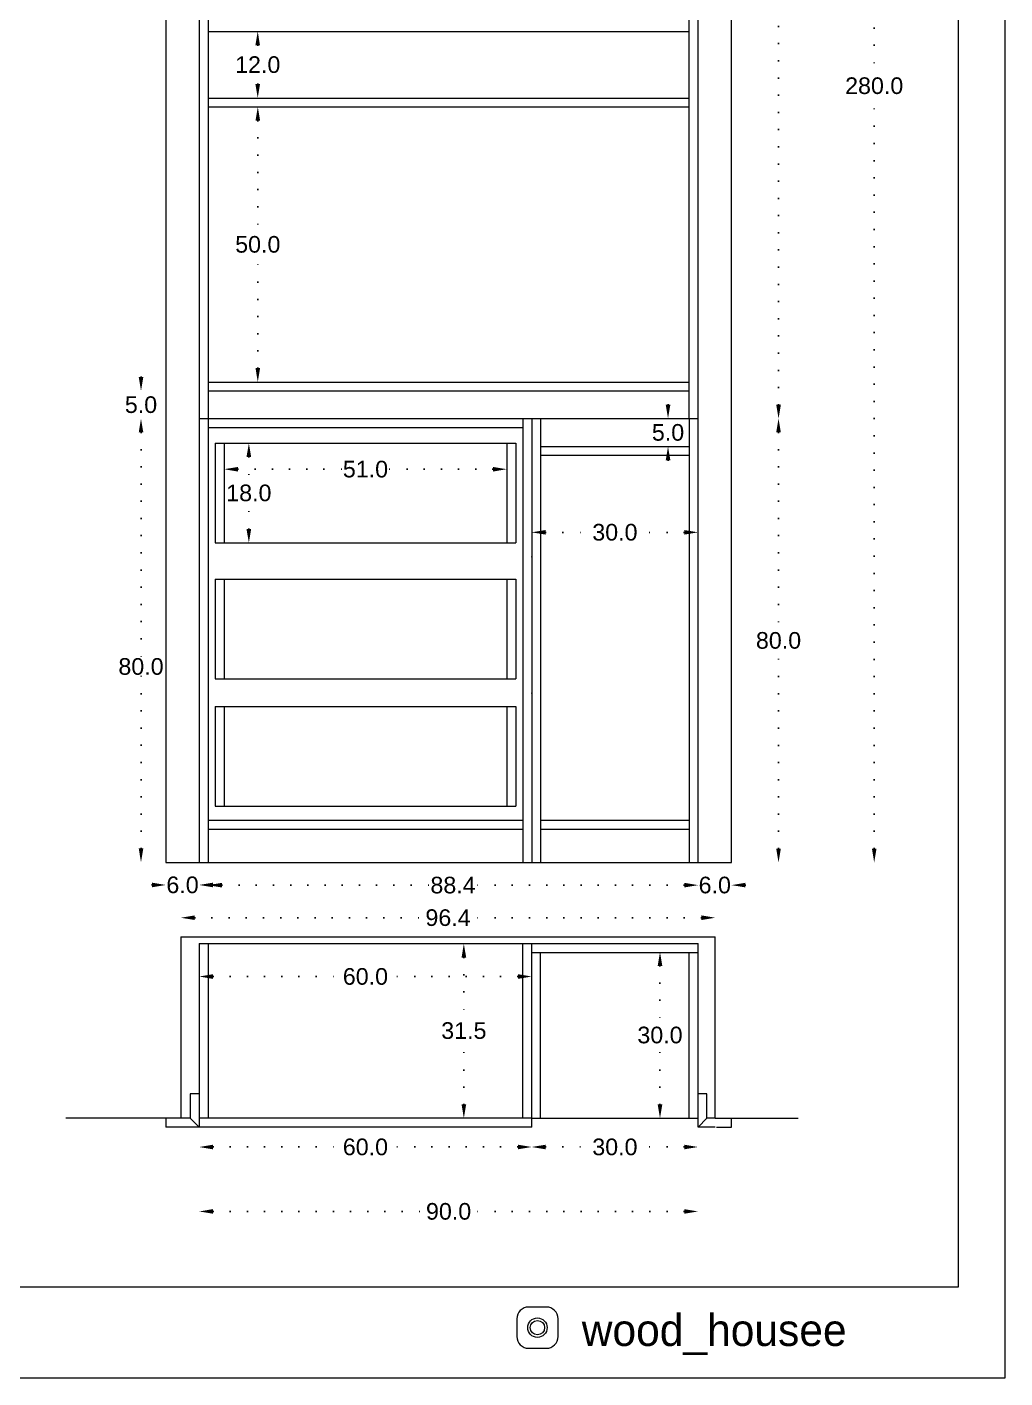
# Model space of a CAD drawing. Header units: inches. Extents: x 91 to 9019, y -381 to 2878.
# Drawn here: x 2971.3 to 3147.6, y 601.1 to 844.6 of the extents above; entities that cross this region are included whole.
import ezdxf

# ---------------------------------------------------------------- set-up
doc = ezdxf.new("R2010")
doc.units = ezdxf.units.IN
doc.header["$MEASUREMENT"] = 0
doc.linetypes.add('ACAD_ISO07W100', pattern=[3, 0, -3])
doc.styles.get("Standard").update_dxf_attribs({"font": 'arial.ttf'})
doc.dimstyles.get("Standard").update_dxf_attribs({"dimtxt": 3, "dimasz": 2.5, "dimexe": 0.18, "dimexo": 0.0625, "dimgap": 0.09, "dimtad": 0, "dimtih": 1, "dimtoh": 1, "dimdec": 1, "dimzin": 0, "dimdsep": 46, "dimtxsty": 'Standard', "dimcen": 0.09, "dimse1": 1, "dimse2": 1, "dimadec": 0, "dimazin": 0, "dimtfac": 1, "dimtdec": 1, "dimtix": 1, "dimtofl": 0, "dimtmove": 0, "dimatfit": 3, "dimfxl": 1, "dimtolj": 1, "dimtzin": 0, "dimarcsym": 0})

# ---------------------------------------------------------------- blocks, each defined once
blk = doc.blocks.new('*D39')
at = {"color": 0, "linetype": 'ACAD_ISO07W100', "lineweight": -2, "transparency": 16777216}
for p, q in [((3004.82, 642.72), (3028.31, 642.72)), ((3059.79, 642.72), (3036.29, 642.72))]:
    blk.add_line(p, q, dxfattribs=at)
at = {"color": 0, "transparency": 16777216}
for points in [[(3004.82, 643.13), (3004.82, 642.3), (3002.32, 642.72)], [(3059.79, 643.13), (3059.79, 642.3), (3062.29, 642.72)]]:
    blk.add_solid(points, dxfattribs=at)
at = {"layer": 'Defpoints', "color": 0, "transparency": 16777216}
for p in [(3002.32, 647.89), (3062.29, 647.89), (3062.29, 642.72)]:
    blk.add_point(p, dxfattribs=at)
at = {"color": 0, "lineweight": 20, "transparency": 16777216, "insert": (3032.3, 642.72), "char_height": 3, "attachment_point": 5}
blk.add_mtext('\\A1;60.0', dxfattribs=at)
blk = doc.blocks.new('*D84')
at = {"color": 0, "linetype": 'ACAD_ISO07W100', "lineweight": -2, "transparency": 16777216}
for p, q in [((3085.42, 675.38), (3085.42, 664.51)), ((3085.42, 650.39), (3085.42, 661.26))]:
    blk.add_line(p, q, dxfattribs=at)
at = {"color": 0, "transparency": 16777216}
for points in [[(3085.01, 675.38), (3085.84, 675.38), (3085.42, 677.88)], [(3085.01, 650.39), (3085.84, 650.39), (3085.42, 647.89)]]:
    blk.add_solid(points, dxfattribs=at)
at = {"layer": 'Defpoints', "color": 0, "transparency": 16777216}
for p in [(3085.42, 677.88), (3092.29, 677.88), (3092.29, 647.89)]:
    blk.add_point(p, dxfattribs=at)
at = {"color": 0, "lineweight": 20, "transparency": 16777216, "insert": (3085.42, 662.89), "char_height": 3, "attachment_point": 5}
blk.add_mtext('\\A1;30.0', dxfattribs=at)
blk = doc.blocks.new('*D226')
at = {"color": 0, "linetype": 'ACAD_ISO07W100', "lineweight": -2, "transparency": 16777216}
for p, q in [((3124.05, 971.53), (3124.05, 835.65)), ((3124.05, 696.53), (3124.05, 832.41))]:
    blk.add_line(p, q, dxfattribs=at)
at = {"color": 0, "transparency": 16777216}
for points in [[(3123.64, 971.53), (3124.47, 971.53), (3124.05, 974.03)], [(3123.64, 696.53), (3124.47, 696.53), (3124.05, 694.03)]]:
    blk.add_solid(points, dxfattribs=at)
at = {"layer": 'Defpoints', "color": 0, "transparency": 16777216}
for p in [(3098.32, 974.03), (3098.32, 694.03), (3124.05, 694.03)]:
    blk.add_point(p, dxfattribs=at)
at = {"color": 0, "lineweight": 20, "transparency": 16777216, "insert": (3124.05, 834.03), "char_height": 3, "attachment_point": 5}
blk.add_mtext('\\A1;280.0', dxfattribs=at)
blk = doc.blocks.new('*D228')
at = {"color": 0, "linetype": 'ACAD_ISO07W100', "lineweight": -2, "transparency": 16777216}
for p, q in [((2993.82, 689.96), (2991.32, 689.96)), ((3004.82, 689.96), (3007.32, 689.96))]:
    blk.add_line(p, q, dxfattribs=at)
at = {"color": 0, "transparency": 16777216}
for points in [[(2993.82, 690.37), (2993.82, 689.54), (2996.32, 689.96)], [(3004.82, 690.37), (3004.82, 689.54), (3002.32, 689.96)]]:
    blk.add_solid(points, dxfattribs=at)
at = {"layer": 'Defpoints', "color": 0, "transparency": 16777216}
for p in [(2996.32, 694.03), (3002.32, 694.04), (3002.32, 689.96)]:
    blk.add_point(p, dxfattribs=at)
at = {"color": 0, "lineweight": 20, "transparency": 16777216, "insert": (2999.32, 689.96), "char_height": 3, "attachment_point": 5}
blk.add_mtext('\\A1;6.0', dxfattribs=at)
blk = doc.blocks.new('*D229')
at = {"color": 0, "linetype": 'ACAD_ISO07W100', "lineweight": -2, "transparency": 16777216}
for p, q in [((3089.79, 689.93), (3087.29, 689.93)), ((3100.82, 689.93), (3103.32, 689.93))]:
    blk.add_line(p, q, dxfattribs=at)
at = {"color": 0, "transparency": 16777216}
for points in [[(3089.79, 690.35), (3089.79, 689.52), (3092.29, 689.93)], [(3100.82, 690.35), (3100.82, 689.52), (3098.32, 689.93)]]:
    blk.add_solid(points, dxfattribs=at)
at = {"layer": 'Defpoints', "color": 0, "transparency": 16777216}
for p in [(3092.29, 694.04), (3098.32, 694.03), (3098.32, 689.93)]:
    blk.add_point(p, dxfattribs=at)
at = {"color": 0, "lineweight": 20, "transparency": 16777216, "insert": (3095.3, 689.93), "char_height": 3, "attachment_point": 5}
blk.add_mtext('\\A1;6.0', dxfattribs=at)
blk = doc.blocks.new('*D230')
at = {"color": 0, "linetype": 'ACAD_ISO07W100', "lineweight": -2, "transparency": 16777216}
for p, q in [((2991.83, 781.53), (2991.83, 784.03)), ((2991.83, 771.53), (2991.83, 769.03))]:
    blk.add_line(p, q, dxfattribs=at)
at = {"color": 0, "transparency": 16777216}
for points in [[(2991.42, 781.53), (2992.25, 781.53), (2991.83, 779.03)], [(2991.42, 771.53), (2992.25, 771.53), (2991.83, 774.03)]]:
    blk.add_solid(points, dxfattribs=at)
at = {"layer": 'Defpoints', "color": 0, "transparency": 16777216}
for p in [(3003.92, 779.03), (2991.83, 774.03), (3002.32, 774.03)]:
    blk.add_point(p, dxfattribs=at)
at = {"color": 0, "lineweight": 20, "transparency": 16777216, "insert": (2991.83, 776.53), "char_height": 3, "attachment_point": 5}
blk.add_mtext('\\A1;5.0', dxfattribs=at)
blk = doc.blocks.new('*D231')
at = {"color": 0, "linetype": 'ACAD_ISO07W100', "lineweight": -2, "transparency": 16777216}
for p, q in [((2991.83, 771.53), (2991.83, 730.95)), ((2991.83, 696.54), (2991.83, 727.71))]:
    blk.add_line(p, q, dxfattribs=at)
at = {"color": 0, "transparency": 16777216}
for points in [[(2991.42, 771.53), (2992.25, 771.53), (2991.83, 774.03)], [(2991.42, 696.54), (2992.25, 696.54), (2991.83, 694.04)]]:
    blk.add_solid(points, dxfattribs=at)
at = {"layer": 'Defpoints', "color": 0, "transparency": 16777216}
for p in [(3002.32, 774.03), (2991.83, 694.04), (3002.32, 694.04)]:
    blk.add_point(p, dxfattribs=at)
at = {"color": 0, "lineweight": 20, "transparency": 16777216, "insert": (2991.83, 729.33), "char_height": 3, "attachment_point": 5}
blk.add_mtext('\\A1;80.0', dxfattribs=at)
blk = doc.blocks.new('*D232')
at = {"color": 0, "linetype": 'ACAD_ISO07W100', "lineweight": -2, "transparency": 16777216}
for p, q in [((3012.89, 827.73), (3012.89, 807.05)), ((3012.89, 783.13), (3012.89, 803.81))]:
    blk.add_line(p, q, dxfattribs=at)
at = {"color": 0, "transparency": 16777216}
for points in [[(3012.48, 827.73), (3013.31, 827.73), (3012.89, 830.23)], [(3012.48, 783.13), (3013.31, 783.13), (3012.89, 780.63)]]:
    blk.add_solid(points, dxfattribs=at)
at = {"layer": 'Defpoints', "color": 0, "transparency": 16777216}
for p in [(3003.92, 830.23), (3003.92, 780.63), (3012.89, 780.63)]:
    blk.add_point(p, dxfattribs=at)
at = {"color": 0, "lineweight": 20, "transparency": 16777216, "insert": (3012.89, 805.43), "char_height": 3, "attachment_point": 5}
blk.add_mtext('\\A1;50.0', dxfattribs=at)
blk = doc.blocks.new('*D233')
at = {"color": 0, "linetype": 'ACAD_ISO07W100', "lineweight": -2, "transparency": 16777216}
for p, q in [((3012.88, 841.33), (3012.88, 839.45)), ((3012.88, 834.33), (3012.88, 836.21))]:
    blk.add_line(p, q, dxfattribs=at)
at = {"color": 0, "transparency": 16777216}
for points in [[(3012.46, 841.33), (3013.29, 841.33), (3012.88, 843.83)], [(3012.46, 834.33), (3013.29, 834.33), (3012.88, 831.83)]]:
    blk.add_solid(points, dxfattribs=at)
at = {"layer": 'Defpoints', "color": 0, "transparency": 16777216}
for p in [(3003.92, 843.83), (3012.88, 843.83), (3003.92, 831.83)]:
    blk.add_point(p, dxfattribs=at)
at = {"color": 0, "lineweight": 20, "transparency": 16777216, "insert": (3012.88, 837.83), "char_height": 3, "attachment_point": 5}
blk.add_mtext('\\A1;12.0', dxfattribs=at)
blk = doc.blocks.new('*D242')
at = {"color": 0, "linetype": 'ACAD_ISO07W100', "lineweight": -2, "transparency": 16777216}
for p, q in [((3006.42, 689.92), (3044.12, 689.92)), ((3089.79, 689.92), (3052.08, 689.92))]:
    blk.add_line(p, q, dxfattribs=at)
at = {"color": 0, "transparency": 16777216}
for points in [[(3006.42, 690.34), (3006.42, 689.51), (3003.92, 689.92)], [(3089.79, 690.34), (3089.79, 689.51), (3092.29, 689.92)]]:
    blk.add_solid(points, dxfattribs=at)
at = {"layer": 'Defpoints', "color": 0, "transparency": 16777216}
for p in [(3003.92, 701.63), (3092.29, 701.63), (3092.29, 689.92)]:
    blk.add_point(p, dxfattribs=at)
at = {"color": 0, "lineweight": 20, "transparency": 16777216, "insert": (3048.1, 689.92), "char_height": 3, "attachment_point": 5}
blk.add_mtext('\\A1;88.4', dxfattribs=at)
blk = doc.blocks.new('*D243')
at = {"color": 0, "linetype": 'ACAD_ISO07W100', "lineweight": -2, "transparency": 16777216}
for p, q in [((3050.05, 676.88), (3050.05, 665.31)), ((3050.05, 650.39), (3050.05, 662.06))]:
    blk.add_line(p, q, dxfattribs=at)
at = {"color": 0, "transparency": 16777216}
for points in [[(3049.64, 676.88), (3050.47, 676.88), (3050.05, 679.38)], [(3049.64, 650.39), (3050.47, 650.39), (3050.05, 647.89)]]:
    blk.add_solid(points, dxfattribs=at)
at = {"layer": 'Defpoints', "color": 0, "transparency": 16777216}
for p in [(3062.29, 679.38), (3050.05, 647.89), (3062.29, 647.89)]:
    blk.add_point(p, dxfattribs=at)
at = {"color": 0, "lineweight": 20, "transparency": 16777216, "insert": (3050.05, 663.69), "char_height": 3, "attachment_point": 5}
blk.add_mtext('\\A1;31.5', dxfattribs=at)
blk = doc.blocks.new('*D244')
at = {"color": 0, "linetype": 'ACAD_ISO07W100', "lineweight": -2, "transparency": 16777216}
for p, q in [((3004.82, 673.45), (3028.31, 673.45)), ((3059.79, 673.45), (3036.29, 673.45))]:
    blk.add_line(p, q, dxfattribs=at)
at = {"color": 0, "transparency": 16777216}
for points in [[(3004.82, 673.87), (3004.82, 673.03), (3002.32, 673.45)], [(3059.79, 673.87), (3059.79, 673.03), (3062.29, 673.45)]]:
    blk.add_solid(points, dxfattribs=at)
at = {"layer": 'Defpoints', "color": 0, "transparency": 16777216}
for p in [(3002.32, 679.38), (3062.29, 679.38), (3062.29, 673.45)]:
    blk.add_point(p, dxfattribs=at)
at = {"color": 0, "lineweight": 20, "transparency": 16777216, "insert": (3032.3, 673.45), "char_height": 3, "attachment_point": 5}
blk.add_mtext('\\A1;60.0', dxfattribs=at)
blk = doc.blocks.new('*D246')
at = {"color": 0, "linetype": 'ACAD_ISO07W100', "lineweight": -2, "transparency": 16777216}
for p, q in [((3064.79, 642.72), (3073.31, 642.72)), ((3089.79, 642.72), (3081.27, 642.72))]:
    blk.add_line(p, q, dxfattribs=at)
at = {"color": 0, "transparency": 16777216}
for points in [[(3064.79, 643.13), (3064.79, 642.3), (3062.29, 642.72)], [(3089.79, 643.13), (3089.79, 642.3), (3092.29, 642.72)]]:
    blk.add_solid(points, dxfattribs=at)
at = {"layer": 'Defpoints', "color": 0, "transparency": 16777216}
for p in [(3062.29, 646.29), (3092.29, 646.29), (3092.29, 642.72)]:
    blk.add_point(p, dxfattribs=at)
at = {"color": 0, "lineweight": 20, "transparency": 16777216, "insert": (3077.29, 642.72), "char_height": 3, "attachment_point": 5}
blk.add_mtext('\\A1;30.0', dxfattribs=at)
blk = doc.blocks.new('*D253')
at = {"color": 0, "linetype": 'ACAD_ISO07W100', "lineweight": -2, "transparency": 16777216}
for p, q in [((3064.8, 753.53), (3073.31, 753.53)), ((3089.79, 753.53), (3081.27, 753.53))]:
    blk.add_line(p, q, dxfattribs=at)
at = {"color": 0, "transparency": 16777216}
for points in [[(3064.8, 753.95), (3064.8, 753.12), (3062.3, 753.53)], [(3089.79, 753.95), (3089.79, 753.12), (3092.29, 753.53)]]:
    blk.add_solid(points, dxfattribs=at)
at = {"layer": 'Defpoints', "color": 0, "transparency": 16777216}
for p in [(3062.3, 758.63), (3092.29, 758.63), (3062.3, 753.53)]:
    blk.add_point(p, dxfattribs=at)
at = {"color": 0, "lineweight": 20, "transparency": 16777216, "insert": (3077.29, 753.53), "char_height": 3, "attachment_point": 5}
blk.add_mtext('\\A1;30.0', dxfattribs=at)
blk = doc.blocks.new('*D254')
at = {"color": 0, "linetype": 'ACAD_ISO07W100', "lineweight": -2, "transparency": 16777216}
for p, q in [((3009.32, 764.91), (3028.33, 764.91)), ((3055.3, 764.91), (3036.29, 764.91))]:
    blk.add_line(p, q, dxfattribs=at)
at = {"color": 0, "transparency": 16777216}
for points in [[(3009.32, 765.32), (3009.32, 764.49), (3006.82, 764.91)], [(3055.3, 765.32), (3055.3, 764.49), (3057.8, 764.91)]]:
    blk.add_solid(points, dxfattribs=at)
at = {"layer": 'Defpoints', "color": 0, "transparency": 16777216}
for p in [(3006.82, 769.62), (3057.8, 769.62), (3006.82, 764.91)]:
    blk.add_point(p, dxfattribs=at)
at = {"color": 0, "lineweight": 20, "transparency": 16777216, "insert": (3032.31, 764.91), "char_height": 3, "attachment_point": 5}
blk.add_mtext('\\A1;51.0', dxfattribs=at)
blk = doc.blocks.new('*D255')
at = {"color": 0, "linetype": 'ACAD_ISO07W100', "lineweight": -2, "transparency": 16777216}
for p, q in [((3011.28, 767.12), (3011.28, 762.24)), ((3011.28, 754.12), (3011.28, 759))]:
    blk.add_line(p, q, dxfattribs=at)
at = {"color": 0, "transparency": 16777216}
for points in [[(3010.86, 767.12), (3011.69, 767.12), (3011.28, 769.62)], [(3010.86, 754.12), (3011.69, 754.12), (3011.28, 751.62)]]:
    blk.add_solid(points, dxfattribs=at)
at = {"layer": 'Defpoints', "color": 0, "transparency": 16777216}
for p in [(3006.82, 769.62), (3011.28, 769.62), (3006.82, 751.62)]:
    blk.add_point(p, dxfattribs=at)
at = {"color": 0, "lineweight": 20, "transparency": 16777216, "insert": (3011.28, 760.62), "char_height": 3, "attachment_point": 5}
blk.add_mtext('\\A1;18.0', dxfattribs=at)
blk = doc.blocks.new('*D264')
at = {"color": 0, "linetype": 'ACAD_ISO07W100', "lineweight": -2, "transparency": 16777216}
for p, q in [((3001.52, 684.05), (3043.22, 684.05)), ((3092.89, 684.05), (3051.18, 684.05))]:
    blk.add_line(p, q, dxfattribs=at)
at = {"color": 0, "transparency": 16777216}
for points in [[(3001.52, 684.47), (3001.52, 683.64), (2999.02, 684.05)], [(3092.89, 684.47), (3092.89, 683.64), (3095.39, 684.05)]]:
    blk.add_solid(points, dxfattribs=at)
at = {"layer": 'Defpoints', "color": 0, "transparency": 16777216}
for p in [(3095.39, 684.05), (2999.02, 680.58), (3095.39, 680.58)]:
    blk.add_point(p, dxfattribs=at)
at = {"color": 0, "lineweight": 20, "transparency": 16777216, "insert": (3047.2, 684.05), "char_height": 3, "attachment_point": 5}
blk.add_mtext('\\A1;96.4', dxfattribs=at)
blk = doc.blocks.new('*D265')
at = {"color": 0, "linetype": 'ACAD_ISO07W100', "lineweight": -2, "transparency": 16777216}
for p, q in [((3004.82, 631.1), (3043.32, 631.1)), ((3089.79, 631.1), (3051.28, 631.1))]:
    blk.add_line(p, q, dxfattribs=at)
at = {"color": 0, "transparency": 16777216}
for points in [[(3004.82, 631.52), (3004.82, 630.69), (3002.32, 631.1)], [(3089.79, 631.52), (3089.79, 630.69), (3092.29, 631.1)]]:
    blk.add_solid(points, dxfattribs=at)
at = {"layer": 'Defpoints', "color": 0, "transparency": 16777216}
for p in [(3002.32, 646.29), (3092.29, 646.29), (3002.32, 631.1)]:
    blk.add_point(p, dxfattribs=at)
at = {"color": 0, "lineweight": 20, "transparency": 16777216, "insert": (3047.3, 631.1), "char_height": 3, "attachment_point": 5}
blk.add_mtext('\\A1;90.0', dxfattribs=at)
blk = doc.blocks.new('*D273')
at = {"color": 0, "linetype": 'ACAD_ISO07W100', "lineweight": -2, "transparency": 16777216}
for p, q in [((3086.87, 776.53), (3086.87, 779.03)), ((3086.87, 766.53), (3086.87, 764.03))]:
    blk.add_line(p, q, dxfattribs=at)
at = {"color": 0, "transparency": 16777216}
for points in [[(3086.46, 776.53), (3087.29, 776.53), (3086.87, 774.03)], [(3086.46, 766.53), (3087.29, 766.53), (3086.87, 769.03)]]:
    blk.add_solid(points, dxfattribs=at)
at = {"layer": 'Defpoints', "color": 0, "transparency": 16777216}
for p in [(3090.69, 774.03), (3086.87, 769.03), (3090.69, 769.03)]:
    blk.add_point(p, dxfattribs=at)
at = {"color": 0, "lineweight": 20, "transparency": 16777216, "insert": (3086.87, 771.53), "char_height": 3, "attachment_point": 5}
blk.add_mtext('\\A1;5.0', dxfattribs=at)
blk = doc.blocks.new('*D274')
at = {"color": 0, "linetype": 'ACAD_ISO07W100', "lineweight": -2, "transparency": 16777216}
for p, q in [((3106.8, 771.53), (3106.8, 735.65)), ((3106.8, 696.53), (3106.8, 732.41))]:
    blk.add_line(p, q, dxfattribs=at)
at = {"color": 0, "transparency": 16777216}
for points in [[(3106.38, 771.53), (3107.22, 771.53), (3106.8, 774.03)], [(3106.38, 696.53), (3107.22, 696.53), (3106.8, 694.03)]]:
    blk.add_solid(points, dxfattribs=at)
at = {"layer": 'Defpoints', "color": 0, "transparency": 16777216}
for p in [(3092.29, 774.03), (3098.32, 694.03), (3106.8, 694.03)]:
    blk.add_point(p, dxfattribs=at)
at = {"color": 0, "lineweight": 20, "transparency": 16777216, "insert": (3106.8, 734.03), "char_height": 3, "attachment_point": 5}
blk.add_mtext('\\A1;80.0', dxfattribs=at)
blk = doc.blocks.new('*D275')
at = {"color": 0, "linetype": 'ACAD_ISO07W100', "lineweight": -2, "transparency": 16777216}
for p, q in [((3106.8, 965.53), (3106.8, 872.65)), ((3106.8, 776.53), (3106.8, 869.41))]:
    blk.add_line(p, q, dxfattribs=at)
at = {"color": 0, "transparency": 16777216}
for points in [[(3106.38, 965.53), (3107.22, 965.53), (3106.8, 968.03)], [(3106.38, 776.53), (3107.22, 776.53), (3106.8, 774.03)]]:
    blk.add_solid(points, dxfattribs=at)
at = {"layer": 'Defpoints', "color": 0, "transparency": 16777216}
for p in [(3092.29, 968.03), (3092.29, 774.03), (3106.8, 774.03)]:
    blk.add_point(p, dxfattribs=at)
at = {"color": 0, "lineweight": 20, "transparency": 16777216, "insert": (3106.8, 871.03), "char_height": 3, "attachment_point": 5}
blk.add_mtext('\\A1;194.0', dxfattribs=at)

msp = doc.modelspace()

# ---------------------------------------------------------------- linework, layer by layer
at = {"lineweight": 20}
for p, q in [((2996.32, 974.03), (2996.32, 694.03)), ((3002.32, 974.03), (3002.32, 694.04)), ((3092.29, 694.04), (3092.29, 974.03)), ((3098.32, 694.03), (3098.32, 974.03)), ((3003.92, 968.03), (3003.92, 773.63)), ((3090.69, 774.03), (3090.69, 968.03)), ((3003.92, 843.83), (3090.69, 843.83)), ((3003.92, 843.83), (3033.92, 843.83)), ((3003.92, 831.83), (3090.69, 831.83)), ((3003.92, 830.23), (3090.69, 830.23)), ((3003.92, 780.63), (3090.69, 780.63)), ((3003.92, 779.03), (3090.69, 779.03)), ((3003.92, 779.03), (3090.69, 779.03)), ((3002.32, 774.03), (3092.29, 774.03)), ((3003.92, 773.63), (3003.92, 694.04)), ((3003.92, 772.43), (3060.7, 772.43)), ((3060.7, 774.03), (3060.7, 694.03)), ((3062.3, 774.03), (3062.3, 694.03)), ((3063.9, 774.03), (3063.9, 694.03)), ((3090.69, 774.03), (3090.69, 694.03)), ((3005.22, 769.62), (3059.4, 769.62)), ((3005.22, 769.62), (3005.22, 751.62)), ((3006.82, 769.62), (3006.82, 751.62)), ((3057.8, 769.62), (3057.8, 751.62)), ((3059.4, 769.62), (3059.4, 751.62)), ((3063.9, 769.03), (3090.69, 769.03)), ((3063.9, 767.43), (3090.69, 767.43)), ((3005.22, 751.62), (3059.4, 751.62)), ((3005.22, 745.09), (3005.22, 727.09)), ((3005.22, 745.09), (3059.4, 745.09)), ((3006.82, 745.09), (3006.82, 727.09)), ((3057.8, 745.09), (3057.8, 727.09)), ((3059.4, 745.09), (3059.4, 727.09)), ((3005.22, 727.09), (3059.4, 727.09)), ((3005.22, 722.15), (3005.22, 704.15)), ((3005.22, 722.15), (3059.4, 722.15)), ((3006.82, 722.15), (3006.82, 704.15)), ((3057.8, 722.15), (3057.8, 704.15)), ((3059.4, 722.15), (3059.4, 704.15)), ((3005.22, 704.15), (3059.4, 704.15)), ((3003.92, 701.63), (3060.7, 701.63)), ((3063.9, 701.63), (3090.69, 701.63)), ((3003.92, 700.03), (3060.7, 700.03)), ((3063.9, 700.03), (3090.69, 700.03)), ((3098.29, 694.04), (3098.29, 695.64)), ((2996.32, 694.03), (3098.32, 694.03)), ((2999.02, 680.58), (2999.02, 647.89)), ((2999.02, 680.58), (3095.39, 680.58)), ((2999.02, 680.58), (3094.01, 680.58)), ((3095.39, 647.89), (3095.39, 680.58)), ((3002.32, 679.38), (3002.32, 646.29)), ((3002.32, 679.38), (3092.29, 679.38)), ((3003.92, 679.38), (3003.92, 647.89)), ((3060.69, 647.89), (3060.69, 679.38)), ((3062.29, 646.29), (3062.29, 679.38)), ((3062.29, 677.78), (3092.29, 677.78)), ((3063.89, 647.89), (3063.89, 677.78)), ((3090.69, 647.89), (3090.69, 677.78)), ((3092.29, 646.29), (3092.29, 679.38)), ((3000.72, 652.29), (3000.72, 647.89)), ((3002.32, 652.29), (3000.72, 652.29)), ((3093.89, 652.29), (3092.29, 652.29)), ((3093.89, 647.89), (3093.89, 652.29)), ((3000.72, 647.89), (2978.3, 647.89)), ((2996.32, 647.89), (2996.32, 646.29)), ((3000.72, 647.89), (3002.32, 646.29)), ((3062.29, 647.89), (3002.32, 647.89)), ((3062.29, 647.89), (3092.29, 647.89)), ((3093.89, 647.89), (3092.29, 646.29)), ((3095.39, 647.89), (3093.89, 647.89)), ((3095.39, 649.49), (3095.39, 649.49)), ((3095.39, 647.89), (3110.32, 647.89)), ((3098.29, 646.29), (3098.29, 647.89)), ((3062.29, 646.29), (2996.32, 646.29)), ((3095.39, 646.29), (3092.29, 646.29)), ((3095.59, 646.29), (3098.29, 646.29))]:
    msp.add_line(p, q, dxfattribs=at)
for points in [[(2794.91, 1099.94), (2794.91, 601.08), (3147.64, 601.08), (3147.64, 1099.94)], [(2803.31, 1091.54), (2803.31, 617.51), (3139.24, 617.51), (3139.24, 1091.54)]]:
    msp.add_lwpolyline(points, close=True, dxfattribs=at)
msp.add_lwpolyline([(3061.7, 606.44), (3064.94, 606.44, 0.414214), (3067.03, 608.53), (3067.03, 611.77, 0.414214), (3064.94, 613.86), (3061.7, 613.86, 0.414214), (3059.61, 611.77), (3059.61, 608.53, 0.414214)], format="xyb", close=True, dxfattribs=at)
for radius in [1.76, 1.29]:
    msp.add_circle((3063.32, 610.15), radius, dxfattribs=at)
for p in [(3062.3, 749.09), (3062.3, 724.56)]:
    msp.add_point(p, dxfattribs=at)

# ---------------------------------------------------------------- texts
at = {"lineweight": 20, "insert": (3071.31, 612.59), "char_height": 5.7363, "attachment_point": 1}
msp.add_mtext_dynamic_manual_height_columns('{\\fPlantagenet Cherokee|b0|i0|c0|p18;wood_housee}', width=1.1236, gutter_width=28.34, heights=[0.177], dxfattribs=at)

# ---------------------------------------------------------------- dimensions: what is measured, and where the dimension line sits
at = {"lineweight": 20}
for base, p1, p2, angle, picture, middle in [((3124.05, 694.03), (3098.32, 974.03), (3098.32, 694.03), 270, '*D226', (3124.05, 834.03)), ((2991.83, 694.04), (3002.32, 774.03), (3002.32, 694.04), 90, '*D231', (2991.83, 729.33)), ((3050.05, 647.89), (3062.29, 679.38), (3062.29, 647.89), 90, '*D243', (3050.05, 663.69))]:
    dim = msp.add_linear_dim(base=base, p1=p1, p2=p2, angle=angle, dimstyle='Standard', dxfattribs=at)
    dim.commit()
    dim.dimension.update_dxf_attribs({"geometry": picture, "text_midpoint": middle, "dimtype": 160})
for base, p1, p2, angle, picture, middle in [((3106.8, 774.03), (3092.29, 968.03), (3092.29, 774.03), 270, '*D275', (3106.8, 871.03)), ((3012.88, 843.83), (3003.92, 831.83), (3003.92, 843.83), 90, '*D233', (3012.88, 837.83)), ((2991.83, 774.03), (3003.92, 779.03), (3002.32, 774.03), 90, '*D230', (2991.83, 776.53)), ((3086.87, 769.03), (3090.69, 774.03), (3090.69, 769.03), 90, '*D273', (3086.87, 771.53)), ((3106.8, 694.03), (3092.29, 774.03), (3098.32, 694.03), 270, '*D274', (3106.8, 734.03)), ((3011.28, 769.62), (3006.82, 751.62), (3006.82, 769.62), 270, '*D255', (3011.28, 760.62)), ((3085.42, 677.88), (3092.29, 647.89), (3092.29, 677.88), 270, '*D84', (3085.42, 662.89))]:
    dim = msp.add_linear_dim(base=base, p1=p1, p2=p2, angle=angle, dimstyle='Standard', dxfattribs=at)
    dim.commit()
    dim.dimension.update_dxf_attribs({"geometry": picture, "text_midpoint": middle})
dim = msp.add_linear_dim(base=(3012.89, 780.63), p1=(3003.92, 830.23), p2=(3003.92, 780.63), angle=90, text='50.0', dimstyle='Standard', dxfattribs=at)
dim.commit()
dim.dimension.update_dxf_attribs({"geometry": '*D232', "text_midpoint": (3012.89, 805.43)})
for base, p1, p2, picture, middle in [((3006.82, 764.91), (3057.8, 769.62), (3006.82, 769.62), '*D254', (3032.31, 764.91)), ((3062.3, 753.53), (3092.29, 758.63), (3062.3, 758.63), '*D253', (3077.29, 753.53)), ((3092.29, 689.92), (3003.92, 701.63), (3092.29, 701.63), '*D242', (3048.1, 689.92)), ((3002.32, 689.96), (2996.32, 694.03), (3002.32, 694.04), '*D228', (2999.32, 689.96)), ((3098.32, 689.93), (3092.29, 694.04), (3098.32, 694.03), '*D229', (3095.3, 689.93)), ((3095.39, 684.05), (2999.02, 680.58), (3095.39, 680.58), '*D264', (3047.2, 684.05)), ((3062.29, 673.45), (3002.32, 679.38), (3062.29, 679.38), '*D244', (3032.3, 673.45)), ((3062.29, 642.72), (3002.32, 647.89), (3062.29, 647.89), '*D39', (3032.3, 642.72)), ((3002.32, 631.1), (3092.29, 646.29), (3002.32, 646.29), '*D265', (3047.3, 631.1)), ((3092.29, 642.72), (3062.29, 646.29), (3092.29, 646.29), '*D246', (3077.29, 642.72))]:
    dim = msp.add_linear_dim(base=base, p1=p1, p2=p2, dimstyle='Standard', dxfattribs=at)
    dim.commit()
    dim.dimension.update_dxf_attribs({"geometry": picture, "text_midpoint": middle})

doc.saveas('drawing.dxf')
